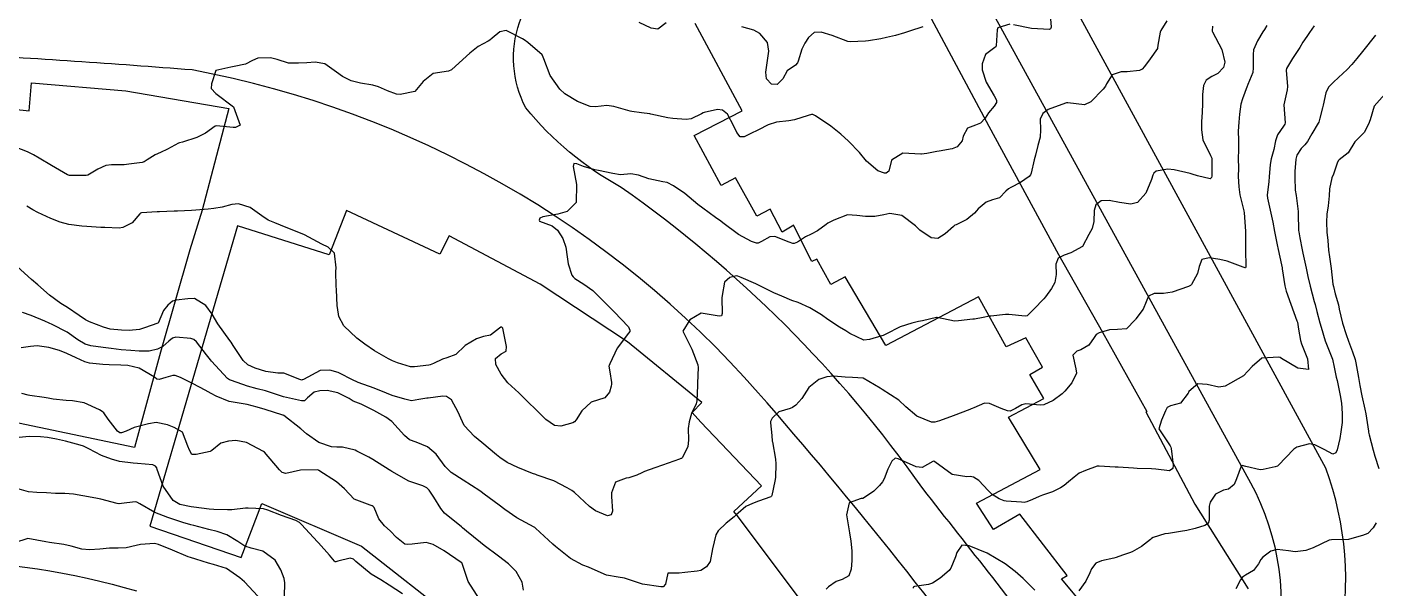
# Model space of a CAD drawing. Header units: metres. Extents: x 286371 to 293043, y 7462578 to 7466404.
# Drawn here: x 291999 to 292147.9, y 7462876.5 to 7462938.5 of the extents above; entities that cross this region are included whole.
import ezdxf

# ---------------------------------------------------------------- set-up
doc = ezdxf.new("R2010")
doc.units = ezdxf.units.M
doc.header["$MEASUREMENT"] = 0
for name, color, linetype in [('Curvas de Nivel 1m', 11, 'Continuous'), ('Curvas de Nivel 5m', 15, 'Continuous'), ('Edificações', 30, 'Continuous'), ('Vias primárias', 230, 'Continuous')]:
    doc.layers.add(name, color=color, linetype=linetype)

msp = doc.modelspace()

# ---------------------------------------------------------------- linework, layer by layer
at = {"layer": 'Curvas de Nivel 1m', "flags": 128}
for points, elevation in [([(292129.97, 7462938.56), (292129.92, 7462938.05), (292129.93, 7462938), (292129.96, 7462937.94), (292131, 7462935.99), (292131.32, 7462934.58), (292131.17, 7462933.99), (292130.56, 7462933.33), (292129.89, 7462933), (292129.28, 7462932.61), (292128.97, 7462932.02), (292128.86, 7462931.02), (292128.86, 7462930.02), (292128.82, 7462929.03), (292128.75, 7462928.02), (292128.73, 7462927.1), (292128.9, 7462926.02), (292129.76, 7462924.29), (292129.88, 7462924), (292129.89, 7462923.87), (292129.89, 7462922), (292129.87, 7462921.85), (292129.72, 7462921.71), (292128.31, 7462922.03), (292127.73, 7462922.22), (292127.48, 7462922.29), (292125.73, 7462922.71), (292125.03, 7462922.78), (292123.73, 7462922.53), (292123.48, 7462922.34), (292123.36, 7462922.1), (292123.24, 7462921.63), (292122.61, 7462920.12), (292121.68, 7462919.09), (292120.93, 7462918.89), (292119.68, 7462919.1), (292118.54, 7462919.32), (292117.68, 7462919.29), (292117.06, 7462918.82), (292116.89, 7462918.21), (292116.86, 7462916.99), (292116.67, 7462916.21), (292116.3, 7462915.54), (292115.6, 7462914.22), (292114.31, 7462913.52), (292113.59, 7462913.29), (292112.9, 7462912.95), (292112.66, 7462912.27), (292112.69, 7462911.13), (292112.54, 7462910.27), (292112.18, 7462909.61), (292111.51, 7462908.67), (292111.34, 7462908.46), (292111.19, 7462908.29), (292110.36, 7462907.44), (292109.48, 7462906.59), (292109.27, 7462906.53), (292107.48, 7462906.73), (292107.11, 7462906.72), (292105.48, 7462906.55), (292105.32, 7462906.53), (292104.63, 7462906.39), (292103.66, 7462906.22), (292103.48, 7462906.21), (292101.9, 7462906.01), (292101.48, 7462906), (292099.55, 7462906.39), (292099.48, 7462906.4), (292097.94, 7462906.03), (292097.48, 7462905.94), (292096.74, 7462905.78), (292095.47, 7462905.35), (292093.88, 7462904.56), (292093.6, 7462904.41), (292093.45, 7462904.36), (292092.08, 7462903.95), (292091.44, 7462903.87), (292089.9, 7462904.62), (292089.46, 7462904.91), (292088.76, 7462905.34), (292087.48, 7462906.18), (292086.78, 7462906.67), (292085.5, 7462907.46), (292084.18, 7462908.03), (292083.51, 7462908.26), (292082.39, 7462908.73), (292081.52, 7462909.13), (292080.79, 7462909.49), (292079.53, 7462910.11), (292077.92, 7462910.8), (292077.55, 7462910.96), (292077.37, 7462910.99), (292076.64, 7462910.82), (292076.06, 7462910.3), (292075.79, 7462908.83), (292075.78, 7462908.56), (292075.8, 7462906.83), (292075.72, 7462906.59), (292075.48, 7462906.55), (292073.48, 7462906.86), (292072.23, 7462906.12), (292071.45, 7462904.89), (292072.45, 7462902.88), (292073.1, 7462901.17), (292073.14, 7462900.87), (292073.09, 7462899.15), (292073.08, 7462898.87), (292073.01, 7462897.2), (292072.92, 7462896.87), (292072.42, 7462895.78), (292072.14, 7462894.88), (292072.06, 7462894.12), (292072.07, 7462892.88), (292072.02, 7462892.12), (292071.4, 7462890.89), (292071.3, 7462890.83), (292071.24, 7462890.81), (292071.08, 7462890.74), (292069.23, 7462890.07), (292068.38, 7462889.79), (292067.22, 7462889.38), (292066.94, 7462889.25), (292066.39, 7462888.98), (292065.51, 7462888.69), (292065.21, 7462888.64), (292064.02, 7462888.2), (292063.58, 7462887.02), (292063.59, 7462886.61), (292063.7, 7462885.02), (292063.55, 7462884.61), (292063.14, 7462884.51), (292061.81, 7462885.04), (292061.16, 7462885.52), (292059.5, 7462887.08), (292059.19, 7462887.3), (292058.69, 7462887.59), (292057.2, 7462888.36), (292055.36, 7462888.99), (292055.21, 7462889.04), (292054.86, 7462889.15), (292053.22, 7462889.82), (292052.04, 7462890.38), (292051.24, 7462890.93), (292050.88, 7462891.21), (292049.26, 7462892.6), (292048.45, 7462893.25), (292047.29, 7462894.48), (292046.92, 7462895.27), (292046.65, 7462895.94), (292045.89, 7462897.29), (292045.34, 7462897.66), (292044.94, 7462897.71), (292043.34, 7462897.5), (292043.18, 7462897.48), (292042.29, 7462897.34), (292041.49, 7462897.2), (292041.33, 7462897.21), (292040.74, 7462897.36), (292039.34, 7462897.78), (292038.71, 7462898.03), (292037.35, 7462898.6), (292035.58, 7462899.22), (292035.36, 7462899.31), (292035.11, 7462899.45), (292033.38, 7462900.31), (292032.46, 7462900.56), (292031.39, 7462900.53), (292029.55, 7462899.54), (292029.42, 7462899.5), (292029.37, 7462899.49), (292029.14, 7462899.55), (292027.38, 7462900.25), (292026.71, 7462900.26), (292025.39, 7462900.44), (292024.22, 7462900.79), (292023.4, 7462901.16), (292022.88, 7462901.64), (292021.78, 7462903.31), (292021.56, 7462903.66), (292021.44, 7462903.84), (292020.1, 7462905.68), (292019.48, 7462906.76), (292018.78, 7462907.71), (292017.51, 7462908.48), (292016.78, 7462908.46), (292015.5, 7462908.29), (292015.08, 7462908.18), (292014.57, 7462907.77), (292014.1, 7462907.16), (292013.5, 7462905.78), (292013.48, 7462905.77), (292013.46, 7462905.76), (292012.01, 7462905.25), (292011.45, 7462905.07), (292010.32, 7462904.97), (292009.45, 7462904.99), (292008.21, 7462905.11), (292007.46, 7462905.31), (292005.92, 7462905.9), (292005.47, 7462906.13), (292004.77, 7462906.62), (292003.49, 7462907.49), (292002.76, 7462907.95), (292001.51, 7462908.85), (292000.22, 7462909.98), (291999.53, 7462910.59), (291997.94, 7462912.02)], 738), ([(292135.97, 7462938.64), (292135.7, 7462938.19), (292135.54, 7462937.92), (292134.93, 7462936.94), (292134.5, 7462935.94), (292134.44, 7462935.42), (292134.46, 7462933.94), (292134.4, 7462933.43), (292133.88, 7462932.12), (292133.82, 7462932), (292133.8, 7462931.95), (292133.29, 7462930.52), (292133.1, 7462929.96), (292132.95, 7462928.83), (292132.88, 7462927.96), (292132.79, 7462926.96), (292132.83, 7462925.96), (292132.83, 7462924.89), (292132.81, 7462923.96), (292132.82, 7462922.87), (292132.81, 7462921.96), (292132.86, 7462920.8), (292133, 7462919.95), (292133.42, 7462918.18), (292133.46, 7462917.95), (292133.62, 7462915.94), (292133.59, 7462913.94), (292133.64, 7462911.94), (292133.62, 7462911.89), (292133.56, 7462911.88), (292133.34, 7462911.95), (292131.57, 7462912.6), (292130.78, 7462912.78), (292129.58, 7462912.97), (292128.78, 7462912.81), (292128.5, 7462912.02), (292128.31, 7462911.26), (292127.63, 7462910.03), (292127.53, 7462909.94), (292127.33, 7462909.83), (292125.52, 7462909.17), (292124.56, 7462909.05), (292123.52, 7462909.04), (292122.89, 7462908.74), (292122.63, 7462908.12), (292122.3, 7462907.32), (292121.48, 7462906.23), (292121.44, 7462906.17), (292121.43, 7462906.14), (292120.47, 7462905.14), (292119.46, 7462905.06), (292118.6, 7462905.04), (292117.45, 7462904.7), (292117.13, 7462904.52), (292116.9, 7462904.2), (292116.31, 7462903.33), (292115.42, 7462902.82), (292114.99, 7462902.66), (292114.54, 7462902.24), (292114.88, 7462900.74), (292114.95, 7462900.23), (292114.42, 7462899.19), (292113.66, 7462898.25), (292113.51, 7462898.1), (292113.35, 7462897.96), (292112.38, 7462897.23), (292111.33, 7462896.75), (292110.91, 7462896.71), (292109.33, 7462896.85), (292108.89, 7462896.76), (292108.2, 7462896.33), (292107.6, 7462896.06), (292107.32, 7462896.08), (292106.63, 7462896.35), (292105.33, 7462896.91), (292104.78, 7462896.93), (292103.6, 7462896.4), (292103.4, 7462896.33), (292103.32, 7462896.31), (292103.16, 7462896.25), (292101.31, 7462895.55), (292099.82, 7462894.98), (292099.3, 7462894.83), (292098.94, 7462894.84), (292097.31, 7462895.49), (292096.08, 7462896.52), (292095.33, 7462897.25), (292093.48, 7462898.44), (292093.35, 7462898.5), (292093.24, 7462898.57), (292091.38, 7462899.68), (292090.21, 7462899.78), (292089.38, 7462899.8), (292088.13, 7462899.9), (292087.38, 7462899.84), (292086.49, 7462899.56), (292085.36, 7462898.68), (292084.62, 7462897.43), (292083.94, 7462896.71), (292083.59, 7462896.45), (292083.33, 7462896.36), (292082.06, 7462895.99), (292081.31, 7462895.27), (292081.16, 7462894.89), (292081.15, 7462894.75), (292081.28, 7462893.36), (292081.33, 7462892.74), (292081.35, 7462892.66), (292081.69, 7462890.74), (292081.72, 7462890.24), (292081.68, 7462888.74), (292081.61, 7462888.33), (292081.3, 7462886.74), (292081.26, 7462886.65), (292081.17, 7462886.59), (292079.8, 7462886.13), (292079.16, 7462885.87), (292078.43, 7462885.51), (292077.56, 7462884.8), (292077.36, 7462884.59), (292077.14, 7462884.39), (292076.24, 7462883.7), (292075.36, 7462882.83), (292075.11, 7462882.38), (292074.73, 7462880.85), (292074.46, 7462879.46), (292074.09, 7462878.86), (292073.44, 7462878.47), (292073.05, 7462878.4), (292071.68, 7462878.25), (292071.04, 7462878.16), (292069.79, 7462878.17), (292069.55, 7462876.93), (292069.28, 7462876.67), (292069.02, 7462876.64), (292067.02, 7462876.96), (292065.03, 7462877.62), (292064.33, 7462877.71), (292063.04, 7462877.95), (292061.46, 7462878.64), (292061.05, 7462878.83), (292060.42, 7462879.06), (292059.06, 7462879.77), (292057.38, 7462881.11), (292057.1, 7462881.38), (292055.19, 7462883.14), (292055.12, 7462883.19), (292055.02, 7462883.25), (292053.14, 7462884.28), (292051.8, 7462885.19), (292051.16, 7462885.67), (292049.53, 7462886.87), (292049.18, 7462887.13), (292049.03, 7462887.24), (292047.2, 7462888.42), (292045.88, 7462889.28), (292045.22, 7462889.94), (292044.2, 7462891.31), (292043.26, 7462892.12), (292041.99, 7462892.61), (292041.27, 7462892.9), (292040.73, 7462893.36), (292039.3, 7462894.91), (292038.67, 7462895.39), (292037.31, 7462896.13), (292035.92, 7462896.84), (292035.33, 7462897.04), (292035.03, 7462897.15), (292034.61, 7462897.46), (292033.34, 7462898.09), (292032.18, 7462898.33), (292031.35, 7462898.31), (292030.74, 7462898.13), (292029.99, 7462897.53), (292029.68, 7462897.19), (292029.33, 7462897.18), (292027.68, 7462897.57), (292027.35, 7462897.64), (292027.25, 7462897.67), (292025.35, 7462898.3), (292024.44, 7462898.53), (292023.36, 7462898.82), (292021.61, 7462899.42), (292021.37, 7462899.52), (292021.18, 7462899.67), (292019.4, 7462901.57), (292019.29, 7462901.7), (292018.85, 7462902.26), (292017.73, 7462903.72), (292017.44, 7462903.97), (292017.1, 7462904.07), (292015.44, 7462904.22), (292015.09, 7462904.11), (292014.68, 7462903.77), (292014.02, 7462903.19), (292013.42, 7462902.89), (292012.52, 7462902.69), (292011.42, 7462902.69), (292010.5, 7462902.74), (292009.42, 7462902.82), (292008.31, 7462902.97), (292007.42, 7462903.09), (292006.06, 7462903.26), (292005.43, 7462903.44), (292004.62, 7462903.92), (292003.45, 7462904.76), (292001.79, 7462905.63), (292001.46, 7462905.77), (292000.98, 7462905.97), (291999.47, 7462906.61), (291998.54, 7462906.95)], 737), ([(292124.93, 7462939.13), (292124.27, 7462938.09), (292124.17, 7462937.88), (292123.94, 7462936.45), (292123.89, 7462936.14), (292123.87, 7462936.1), (292123.08, 7462934.94), (292122.45, 7462934.12), (292122.21, 7462933.81), (292121.9, 7462933.65), (292120.52, 7462933.52), (292119.89, 7462933.5), (292118.87, 7462933.19), (292118.25, 7462932.18), (292118.13, 7462931.92), (292117.87, 7462931.6), (292116.54, 7462930.21), (292115.84, 7462929.88), (292113.99, 7462930.1), (292113.84, 7462930.1), (292112.51, 7462929.6), (292111.83, 7462929.34), (292111.21, 7462928.9), (292110.94, 7462928.3), (292110.98, 7462927.11), (292110.94, 7462926.3), (292110.68, 7462925.39), (292110.4, 7462924.3), (292110.26, 7462923.79), (292109.92, 7462922.31), (292109.87, 7462922.16), (292109.72, 7462921.96), (292108.74, 7462921.3), (292107.7, 7462920.75), (292107.44, 7462920.61), (292107.15, 7462920.35), (292106.43, 7462919.62), (292105.68, 7462919.37), (292104.95, 7462919.12), (292104.07, 7462918.4), (292103.88, 7462918.18), (292103.66, 7462917.91), (292102.84, 7462917.22), (292101.64, 7462916.63), (292101.51, 7462916.57), (292101.37, 7462916.44), (292100.44, 7462915.63), (292099.61, 7462915.11), (292098.9, 7462915.19), (292097.63, 7462916.03), (292097.14, 7462916.5), (292095.65, 7462917.65), (292094.32, 7462917.88), (292093.65, 7462917.73), (292092.65, 7462917.56), (292091.65, 7462917.53), (292090.69, 7462917.64), (292089.65, 7462917.72), (292088.14, 7462917.15), (292087.64, 7462916.88), (292087.49, 7462916.8), (292087.3, 7462916.66), (292086.33, 7462915.97), (292085.62, 7462915.6), (292085.01, 7462915.3), (292084.11, 7462914.71), (292083.77, 7462914.55), (292083.6, 7462914.56), (292083.19, 7462914.72), (292081.61, 7462915.32), (292081.06, 7462915.3), (292080.15, 7462914.77), (292079.78, 7462914.59), (292079.6, 7462914.6), (292079.05, 7462914.78), (292077.62, 7462915.56), (292075.89, 7462916.83), (292075.64, 7462917.02), (292075.07, 7462917.42), (292073.66, 7462918.45), (292073.12, 7462918.87), (292071.68, 7462920.08), (292070.44, 7462920.91), (292069.71, 7462921.29), (292069.26, 7462921.38), (292067.72, 7462921.69), (292066.58, 7462922.11), (292065.72, 7462922.27), (292064.57, 7462922.15), (292063.72, 7462922.29), (292062.15, 7462922.61), (292061.73, 7462922.69), (292060.47, 7462923.06), (292059.74, 7462923.34), (292059.42, 7462923.4), (292059.34, 7462923.08), (292059.7, 7462921.07), (292059.67, 7462919.07), (292058.67, 7462918.08), (292057.65, 7462917.79), (292056.01, 7462917.5), (292055.65, 7462917.34), (292055.58, 7462917.15), (292055.64, 7462917.04), (292057.03, 7462916.51), (292057.63, 7462916.04), (292058.22, 7462915.1), (292058.55, 7462914.14), (292058.7, 7462913.09), (292058.8, 7462912.32), (292059.21, 7462911.08), (292059.34, 7462910.88), (292059.54, 7462910.71), (292060.52, 7462910.06), (292061.52, 7462909.36), (292061.85, 7462909.04), (292063.49, 7462907.37), (292063.88, 7462907.01), (292065.46, 7462905.37), (292065.62, 7462904.98), (292065.6, 7462904.84), (292065.45, 7462904.67), (292064.21, 7462903.01), (292063.4, 7462901.29), (292063.32, 7462901.1), (292063.3, 7462901.03), (292063.38, 7462900.38), (292063.57, 7462899.22), (292063.59, 7462899.02), (292063.56, 7462898.82), (292063.35, 7462898.16), (292062.85, 7462897.52), (292061.33, 7462897.05), (292060.32, 7462896.07), (292059.67, 7462895.08), (292059.51, 7462894.88), (292059.3, 7462894.76), (292058, 7462894.4), (292057.29, 7462894.45), (292056.33, 7462895.13), (292055.32, 7462896.13), (292054.28, 7462897.16), (292053.35, 7462898.06), (292052.14, 7462899.19), (292051.38, 7462900.12), (292050.82, 7462901.21), (292050.76, 7462901.86), (292051.41, 7462902.37), (292051.94, 7462902.68), (292051.98, 7462903.2), (292051.63, 7462905.03), (292051.57, 7462905.2), (292051.46, 7462905.31), (292051.35, 7462905.31), (292051.2, 7462905.21), (292050.23, 7462904.44), (292049.44, 7462904.3), (292048.65, 7462904.04), (292047.42, 7462903.31), (292047.4, 7462903.29), (292047.37, 7462903.27), (292046.38, 7462902.31), (292045.4, 7462901.95), (292044.91, 7462901.79), (292043.93, 7462901.32), (292043.56, 7462901.15), (292043.39, 7462901.11), (292041.81, 7462900.93), (292041.39, 7462900.95), (292039.95, 7462901.38), (292039.4, 7462901.61), (292038.96, 7462901.83), (292037.42, 7462902.7), (292036.34, 7462903.43), (292035.44, 7462904.11), (292034.01, 7462905.47), (292033.48, 7462906.5), (292033.31, 7462907.48), (292033.28, 7462907.69), (292033.19, 7462909.48), (292033.17, 7462909.84), (292033.13, 7462911.48), (292033.15, 7462911.89), (292032.99, 7462913.48), (292032.27, 7462914.17), (292031.6, 7462914.49), (292029.66, 7462915.53), (292029.61, 7462915.55), (292029.59, 7462915.56), (292027.63, 7462916.32), (292026.38, 7462916.83), (292025.64, 7462917.14), (292024.94, 7462917.61), (292023.66, 7462918.52), (292022.37, 7462918.94), (292021.66, 7462918.87), (292020.57, 7462918.59), (292019.65, 7462918.42), (292019.02, 7462918.34), (292017.65, 7462918.23), (292017.19, 7462918.2), (292015.65, 7462918.13), (292015.29, 7462918.12), (292013.65, 7462918.06), (292013.39, 7462918.05), (292011.65, 7462917.93), (292011.56, 7462917.9), (292011.48, 7462917.82), (292010.62, 7462916.84), (292009.62, 7462916.33), (292009.2, 7462916.27), (292007.62, 7462916.32), (292007.16, 7462916.34), (292005.62, 7462916.43), (292005.06, 7462916.48), (292003.63, 7462916.66), (292002.67, 7462916.91), (292001.64, 7462917.32), (292000.22, 7462917.99), (291999.66, 7462918.29), (291999, 7462918.67)], 739), ([(292069.62, 7462938.93), (292068.7, 7462938.21), (292067.96, 7462938.34), (292066.62, 7462938.97)], 741), ([(292097.97, 7462938.49), (292096.49, 7462937.99), (292095.96, 7462937.82), (292094.96, 7462937.54), (292093.96, 7462937.29), (292093.34, 7462937.17), (292091.95, 7462936.94), (292091.63, 7462936.91), (292089.95, 7462936.83), (292089.7, 7462936.86), (292087.96, 7462937.54), (292086.72, 7462937.91), (292085.96, 7462937.84), (292085.35, 7462937.29), (292084.93, 7462936.69), (292084.6, 7462936.03), (292084.2, 7462934.7), (292084.12, 7462934.5), (292083.91, 7462934.24), (292082.99, 7462933.63), (292082.51, 7462932.73), (292081.87, 7462932.11), (292081.27, 7462932.15), (292080.71, 7462932.76), (292080.62, 7462933.49), (292080.8, 7462934.76), (292080.96, 7462935.78), (292080.8, 7462936.75), (292079.96, 7462937.73), (292079.3, 7462938.11), (292077.97, 7462938.48)], 741), ([(292141.2, 7462938.61), (292140.68, 7462937.84), (292140.38, 7462937.42), (292139.95, 7462936.78), (292139.61, 7462936.19), (292139.4, 7462935.86), (292138.81, 7462934.98), (292138.13, 7462933.88), (292138.09, 7462933.69), (292138.25, 7462931.88), (292138.21, 7462931.54), (292137.84, 7462929.88), (292137.98, 7462927.88), (292137.95, 7462927.74), (292137.81, 7462927.53), (292137.13, 7462926.56), (292136.92, 7462925.9), (292136.72, 7462924.95), (292136.45, 7462923.9), (292136.34, 7462923.3), (292136.22, 7462921.91), (292136.19, 7462921.42), (292136, 7462919.91), (292136.02, 7462919.57), (292136.42, 7462917.9), (292136.62, 7462916.92), (292136.81, 7462915.9), (292137.09, 7462914.4), (292137.2, 7462913.89), (292137.57, 7462912.22), (292137.65, 7462911.88), (292137.67, 7462911.78), (292137.95, 7462909.88), (292138.1, 7462909.3), (292138.62, 7462907.87), (292139.29, 7462906.04), (292139.35, 7462905.86), (292139.46, 7462905.12), (292139.69, 7462903.85), (292139.8, 7462903.49), (292140.44, 7462901.84), (292140.58, 7462900.65), (292139.4, 7462900.79), (292137.58, 7462901.88), (292137.42, 7462901.98), (292137.29, 7462902.02), (292135.41, 7462901.91), (292134.34, 7462900.99), (292133.38, 7462899.94), (292131.37, 7462898.8), (292130.65, 7462898.71), (292129.37, 7462899), (292128.34, 7462899.06), (292127.36, 7462898.21), (292127.3, 7462898.1), (292127.28, 7462898.05), (292126.44, 7462896.95), (292125.33, 7462896.65), (292124.96, 7462896.45), (292124.79, 7462896.08), (292124.34, 7462895.06), (292124.05, 7462894.09), (292125.27, 7462892.22), (292125.37, 7462892.07), (292125.4, 7462891.93), (292125.61, 7462890.07), (292125.59, 7462889.71), (292125.22, 7462889.45), (292123.69, 7462889.64), (292123.23, 7462889.68), (292121.64, 7462889.71), (292121.23, 7462889.74), (292119.53, 7462889.86), (292119.23, 7462889.88), (292117.43, 7462889.99), (292117.23, 7462889.97), (292115.94, 7462889.49), (292115.22, 7462889.2), (292114.67, 7462888.77), (292114.07, 7462888.24), (292113.59, 7462887.86), (292113.19, 7462887.59), (292112.29, 7462887.16), (292111.18, 7462886.78), (292110.82, 7462886.64), (292110.08, 7462886.3), (292109.46, 7462886.02), (292109.17, 7462885.97), (292108.85, 7462886), (292107.17, 7462886.12), (292106.97, 7462886.15), (292106.39, 7462886.36), (292105.64, 7462886.84), (292105.19, 7462887.3), (292104.17, 7462888.4), (292103.58, 7462888.78), (292103.21, 7462888.85), (292102.82, 7462888.81), (292101.21, 7462889.04), (292099.3, 7462890.47), (292099.23, 7462890.52), (292099.19, 7462890.52), (292099.07, 7462890.48), (292097.89, 7462889.83), (292097.23, 7462889.91), (292095.83, 7462890.53), (292095.24, 7462890.8), (292094.91, 7462890.86), (292094.54, 7462890.54), (292094.12, 7462889.65), (292093.69, 7462888.56), (292093.52, 7462888.24), (292093.19, 7462887.83), (292092.54, 7462887.22), (292091.65, 7462886.59), (292091.34, 7462886.42), (292091.17, 7462886.4), (292089.84, 7462885.94), (292089.53, 7462884.62), (292089.61, 7462884.15), (292089.88, 7462882.61), (292090.01, 7462881.7), (292090.13, 7462880.61), (292090.12, 7462879.56), (292090.06, 7462878.61), (292089.8, 7462877.85), (292089.04, 7462877.47), (292088.41, 7462877.26), (292087.55, 7462876.65), (292087.29, 7462876.39)], 736), ([(292149.57, 7462931.7), (292147.83, 7462929.73), (292147.36, 7462928.2), (292147.21, 7462927.74), (292146.73, 7462926.81), (292145.78, 7462925.91), (292145.71, 7462925.83), (292145.68, 7462925.77), (292144.95, 7462924.58), (292143.97, 7462923.79), (292143.85, 7462923.69), (292143.74, 7462923.43), (292143.31, 7462922.21), (292143.15, 7462921.8), (292142.9, 7462920.6), (292142.86, 7462919.81), (292142.75, 7462918.72), (292142.6, 7462917.81), (292142.54, 7462916.91), (292142.6, 7462915.81), (292142.69, 7462914.89), (292142.79, 7462913.81), (292142.88, 7462913.1), (292143.06, 7462911.8), (292143.26, 7462910.08), (292143.31, 7462909.8), (292143.52, 7462909.01), (292143.87, 7462907.79), (292143.97, 7462907.31), (292144.32, 7462905.78), (292144.72, 7462904.51), (292144.98, 7462903.77), (292145.43, 7462902.61), (292145.71, 7462901.76), (292145.8, 7462901.37), (292146.08, 7462899.75), (292146.22, 7462898.9), (292146.46, 7462897.75), (292146.8, 7462896.26), (292146.9, 7462895.74), (292147.19, 7462893.83), (292147.21, 7462893.74), (292147.28, 7462893.43), (292147.7, 7462891.73), (292147.89, 7462891.08), (292148.32, 7462889.72)], 734), ([(292053.87, 7462876.3), (292053.73, 7462877.16), (292053.05, 7462878.33), (292052.19, 7462879.19), (292051.08, 7462880.05), (292049.5, 7462881.23), (292049.1, 7462881.54), (292047.56, 7462882.81), (292047.12, 7462883.17), (292047.01, 7462883.27), (292045.15, 7462884.79), (292044.74, 7462885.3), (292043.95, 7462886.54), (292043.43, 7462887.32), (292043.19, 7462887.59), (292042.73, 7462887.8), (292041.2, 7462888.31), (292039.31, 7462889.38), (292039.22, 7462889.45), (292039.04, 7462889.56), (292037.23, 7462890.71), (292036.78, 7462890.96), (292035.81, 7462891.44), (292035.44, 7462891.64), (292035.25, 7462891.73), (292033.85, 7462892.07), (292033.25, 7462892.08), (292032.65, 7462892.1), (292031.26, 7462892.59), (292029.9, 7462893.54), (292029.28, 7462894.1), (292027.37, 7462895.57), (292027.3, 7462895.6), (292027.27, 7462895.61), (292025.32, 7462896.22), (292024.45, 7462896.49), (292023.33, 7462896.78), (292022, 7462896.99), (292021.34, 7462897.12), (292019.93, 7462897.69), (292019.35, 7462898), (292018.68, 7462898.38), (292017.36, 7462899.06), (292015.98, 7462899.75), (292015.38, 7462899.98), (292015.14, 7462899.99), (292014.36, 7462899.77), (292013.6, 7462899.55), (292013.37, 7462899.6), (292013.11, 7462899.79), (292011.39, 7462900.8), (292010.14, 7462901.09), (292009.39, 7462901.12), (292008.09, 7462901.17), (292007.39, 7462901.2), (292005.94, 7462901.35), (292005.4, 7462901.49), (292004.46, 7462901.92), (292003.41, 7462902.42), (292002.62, 7462902.74), (292001.42, 7462903.08), (292000.16, 7462903.25), (291999.42, 7462903.2), (291998.37, 7462903.06)], 736), ([(292040.49, 7462875.89), (292039.03, 7462876.85), (292038.09, 7462877.41), (292037.04, 7462878.06), (292035.35, 7462879.45), (292035.07, 7462879.69), (292034.7, 7462879.83), (292033.35, 7462879.48), (292033.13, 7462879.41), (292033.06, 7462879.41), (292032.97, 7462879.49), (292032.43, 7462880.14), (292031.22, 7462881.51), (292031.1, 7462881.64), (292029.34, 7462883.54), (292029.13, 7462883.76), (292028.72, 7462883.97), (292027.14, 7462884.52), (292025.61, 7462885.13), (292025.15, 7462885.25), (292023.43, 7462885.35), (292023.15, 7462885.34), (292021.65, 7462885.15), (292021.15, 7462885.14), (292019.65, 7462885.18), (292019.15, 7462885.22), (292017.43, 7462885.44), (292017.15, 7462885.49), (292015.91, 7462885.74), (292015.16, 7462886.19), (292014.05, 7462887.77), (292013.39, 7462889.61), (292013.35, 7462889.78), (292013.23, 7462889.99), (292012.91, 7462890.11), (292011.23, 7462890.28), (292010.75, 7462890.3), (292009.23, 7462890.49), (292008.34, 7462890.75), (292007.24, 7462891.17), (292005.84, 7462891.9), (292005.26, 7462892.18), (292004.88, 7462892.29), (292003.27, 7462892.72), (292002.26, 7462892.95), (292001.27, 7462893.13), (292000.52, 7462893.23), (291999.27, 7462893.26), (291998.16, 7462893.13)], 734), ([(292027.45, 7462875.57), (292027.51, 7462877.08), (292027.41, 7462877.57), (292027.05, 7462878.54), (292026.42, 7462879.58), (292025.08, 7462880.6), (292023.77, 7462880.94), (292023.09, 7462881.15), (292022.31, 7462881.65), (292021.1, 7462882.38), (292020.03, 7462882.77), (292019.11, 7462883), (292017.43, 7462883.41), (292017.12, 7462883.49), (292016.23, 7462883.74), (292015.13, 7462884.11), (292014.58, 7462884.31), (292013.14, 7462884.86), (292011.47, 7462885.81), (292011.16, 7462885.99), (292010.95, 7462886.03), (292009.47, 7462885.84), (292009.2, 7462885.8), (292009.15, 7462885.81), (292008.98, 7462885.85), (292007.16, 7462886.33), (292006.61, 7462886.44), (292005.18, 7462886.71), (292004.15, 7462886.89), (292003.18, 7462886.96), (292002.17, 7462886.97), (292001.18, 7462887.03), (292000.11, 7462887.06), (291999.18, 7462887.14), (291997.62, 7462887.6)], 733), ([(292148.04, 7462883.72), (292147.7, 7462883.15), (292147.12, 7462882.55), (292146.53, 7462882.32), (292145.11, 7462881.91), (292144.98, 7462881.89), (292143.11, 7462881.86), (292142.85, 7462881.8), (292141.09, 7462880.95), (292140.26, 7462880.68), (292139.08, 7462880.53), (292138.35, 7462880.61), (292137.09, 7462880.77), (292136.4, 7462880.58), (292135.52, 7462879.92), (292135.32, 7462879.67), (292135.06, 7462879.18), (292134.51, 7462878.47), (292133.6, 7462877.95), (292133.26, 7462877.73), (292133.04, 7462877.43), (292132.54, 7462876.44)], 734), ([(292024.53, 7462875.61), (292023.03, 7462877.19), (292022.54, 7462877.64), (292021.05, 7462878.66), (292019.61, 7462879.13), (292019.06, 7462879.28), (292017.68, 7462879.72), (292017.07, 7462879.89), (292016.82, 7462879.97), (292015.08, 7462880.71), (292013.53, 7462881.33), (292013.09, 7462881.43), (292011.56, 7462881.34), (292011.09, 7462881.23), (292009.96, 7462880.95), (292009.08, 7462880.93), (292008.14, 7462880.92), (292007.08, 7462880.82), (292005.92, 7462880.74), (292005.08, 7462880.83), (292003.88, 7462881.14), (292003.08, 7462881.33), (292001.5, 7462881.56), (292001.09, 7462881.62), (291999.1, 7462882), (291997.62, 7462881.5)], 732)]:
    msp.add_lwpolyline(points, dxfattribs=dict(at, elevation=elevation))
at = {"layer": 'Curvas de Nivel 5m', "flags": 128}
for points, elevation in [([(292111.99, 7462940.27), (292112.14, 7462938.45), (292112.08, 7462938.28), (292111.96, 7462938.2), (292109.96, 7462938.31), (292107.97, 7462938.7)], 740), ([(292107.57, 7462938.76), (292106.27, 7462938.37), (292106.17, 7462938.16), (292106.06, 7462936.37), (292106.03, 7462936.28), (292105.93, 7462936.21), (292104.88, 7462935.43), (292104.53, 7462934.4), (292104.54, 7462933.75), (292104.95, 7462932.39), (292105.85, 7462930.87), (292106.09, 7462930.37), (292106.09, 7462930.12), (292105.83, 7462929.72), (292105.22, 7462928.99), (292104.85, 7462928.39), (292104.35, 7462927.85), (292103.8, 7462927.62), (292102.92, 7462927.3), (292102.43, 7462926.42), (292102.32, 7462925.89), (292101.77, 7462925.23), (292101.2, 7462925.01), (292099.76, 7462924.75), (292099.5, 7462924.73), (292098.42, 7462924.48), (292097.82, 7462924.43), (292097.75, 7462924.43), (292095.75, 7462924.52), (292094.52, 7462923.77), (292094.23, 7462922.55), (292093.93, 7462922.34), (292093.72, 7462922.34), (292093.01, 7462922.57), (292091.74, 7462923.64), (292090.99, 7462924.6), (292089.77, 7462925.87), (292088.92, 7462926.63), (292087.8, 7462927.53), (292086.12, 7462928.67), (292085.82, 7462928.82), (292085.68, 7462928.81), (292085.29, 7462928.68), (292083.81, 7462928.22), (292083.18, 7462928.09), (292081.81, 7462927.97), (292080.88, 7462927.68), (292079.8, 7462927.1), (292079.58, 7462926.99), (292079.11, 7462926.78), (292078.23, 7462926.35), (292077.78, 7462926.34), (292077.44, 7462926.81), (292077.1, 7462927.52), (292076.38, 7462928.83), (292075.83, 7462929.3), (292075.3, 7462929.37), (292073.83, 7462929.02), (292073.72, 7462928.98), (292073.53, 7462928.87), (292072.37, 7462928.34), (292071.81, 7462928.27), (292070.36, 7462928.37), (292069.82, 7462928.44), (292067.94, 7462928.84), (292067.82, 7462928.86), (292066.88, 7462928.97), (292065.83, 7462929.13), (292065.64, 7462929.17), (292063.83, 7462929.7), (292063.05, 7462929.81), (292061.83, 7462929.64), (292061.21, 7462929.68), (292059.84, 7462930.24), (292058.43, 7462931.1), (292057.86, 7462931.59), (292056.79, 7462933.12), (292056.09, 7462934.95), (292056.04, 7462935.13), (292055.92, 7462935.4), (292054.35, 7462936.75), (292053.94, 7462937.04), (292053.76, 7462937.17), (292051.96, 7462938.07), (292051.23, 7462937.93), (292050.4, 7462937.22), (292050.14, 7462937.02), (292049.94, 7462936.9), (292048.87, 7462936.3), (292047.92, 7462935.57), (292047.57, 7462935.26), (292045.89, 7462933.75), (292045.59, 7462933.59), (292043.88, 7462933.32), (292042.76, 7462932.45), (292041.85, 7462931.35), (292040.22, 7462931.01), (292039.85, 7462931.04), (292038.83, 7462931.4), (292037.86, 7462931.85), (292037.23, 7462932.06), (292035.87, 7462932.27), (292034.82, 7462932.51), (292033.88, 7462932.99), (292033.21, 7462933.48), (292031.91, 7462934.38), (292030.85, 7462934.58), (292029.91, 7462934.51), (292028.99, 7462934.47), (292027.91, 7462934.49), (292026.64, 7462934.86), (292025.92, 7462935.07), (292024.51, 7462935.02), (292023.91, 7462934.75), (292023.17, 7462934.37), (292021.9, 7462934.09), (292021.54, 7462934.02), (292019.89, 7462933.68), (292019.38, 7462932.18), (292019.37, 7462931.69), (292019.86, 7462931.14), (292021.83, 7462929.65), (292022.55, 7462927.64), (292022.06, 7462927.38), (292021.79, 7462927.38), (292019.94, 7462927.55), (292019.8, 7462927.52), (292018.74, 7462926.74), (292017.78, 7462926.25), (292016.18, 7462925.75), (292015.85, 7462925.67), (292015.77, 7462925.64), (292014.54, 7462924.99), (292013.76, 7462924.62), (292013.18, 7462924.36), (292012.3, 7462923.81), (292011.96, 7462923.59), (292011.74, 7462923.52), (292010.25, 7462923.32), (292009.74, 7462923.25), (292008.36, 7462923.24), (292007.73, 7462923.17), (292006.85, 7462922.76), (292005.72, 7462922.11), (292005.56, 7462922.07), (292003.72, 7462922.07), (292003.51, 7462922.15), (292001.73, 7462923.18), (292000.37, 7462923.98), (291999.75, 7462924.34), (291999.08, 7462924.68), (291997.76, 7462925.19)], 740), ([(292147.96, 7462937.58), (292146.54, 7462935.75), (292145.92, 7462934.99), (292145.35, 7462934.33), (292144.83, 7462933.78), (292144.36, 7462933.32), (292143.89, 7462932.88), (292143.32, 7462932.36), (292142.78, 7462931.81), (292142.47, 7462931.21), (292142.17, 7462929.82), (292142.12, 7462929.54), (292141.82, 7462928.41), (292141.7, 7462927.94), (292141.65, 7462927.83), (292140.95, 7462926.68), (292140.45, 7462925.84), (292140.15, 7462925.46), (292139.76, 7462925.05), (292139.28, 7462924.33), (292139.16, 7462923.86), (292139.07, 7462922.51), (292139.05, 7462921.86), (292139.11, 7462920.44), (292139.19, 7462919.86), (292139.43, 7462918.09), (292139.44, 7462917.86), (292139.48, 7462916), (292139.5, 7462915.86), (292139.61, 7462915.2), (292139.87, 7462913.85), (292139.95, 7462913.49), (292140.31, 7462911.84), (292140.49, 7462910.9), (292140.74, 7462909.84), (292141.2, 7462908.14), (292141.29, 7462907.83), (292141.49, 7462907.06), (292141.83, 7462905.82), (292141.96, 7462905.33), (292142.42, 7462903.81), (292143.08, 7462902.14), (292143.2, 7462901.8), (292143.4, 7462900.92), (292143.64, 7462899.79), (292143.72, 7462899.45), (292144.08, 7462897.78), (292144.2, 7462896.92), (292144.3, 7462895.78), (292144.3, 7462894.78), (292144.15, 7462893.78), (292144.01, 7462893.04), (292143.74, 7462891.79), (292143.6, 7462891.44), (292143.25, 7462891.3), (292142.31, 7462891.81), (292141.26, 7462892.34), (292140.67, 7462892.43), (292139.26, 7462892.07), (292138.93, 7462891.86), (292137.23, 7462890.05), (292137.13, 7462889.99), (292136.87, 7462889.9), (292135.55, 7462889.59), (292135.22, 7462889.58), (292133.66, 7462889.95), (292133.24, 7462890.06), (292133.17, 7462890.02), (292133.13, 7462889.96), (292132.61, 7462888.56), (292132.35, 7462887.97), (292131.72, 7462887.45), (292131.19, 7462887.31), (292130.31, 7462886.87), (292129.69, 7462886.01), (292129.6, 7462885.57), (292129.59, 7462884.01), (292129.48, 7462883.66), (292129.13, 7462883.42), (292128.05, 7462883.11), (292127.12, 7462882.89), (292126.42, 7462882.75), (292125.11, 7462882.55), (292124.7, 7462882.49), (292123.41, 7462882.1), (292123.22, 7462881.99), (292123.1, 7462881.89), (292122.11, 7462881.1), (292121.08, 7462880.51), (292120.81, 7462880.41), (292120.01, 7462880.15), (292119.33, 7462879.9), (292119.07, 7462879.81), (292117.71, 7462879.54), (292117.07, 7462879.28), (292116.6, 7462878.65), (292116.42, 7462878.2), (292115.97, 7462877.28), (292115.2, 7462876.22)], 735), ([(292049, 7462875.3), (292047.76, 7462877.25), (292047.1, 7462879.23), (292047.09, 7462879.26), (292047.06, 7462879.29), (292046.98, 7462879.35), (292045.08, 7462880.62), (292043.9, 7462881.31), (292043.1, 7462881.55), (292041.55, 7462881.36), (292041.09, 7462881.31), (292040.75, 7462881.37), (292039.83, 7462882.1), (292039.12, 7462882.84), (292038.5, 7462883.4), (292037.89, 7462884.16), (292037.36, 7462885.42), (292037.26, 7462885.52), (292037.16, 7462885.58), (292036.92, 7462885.67), (292035.17, 7462886.35), (292034.08, 7462887.47), (292033.2, 7462888.26), (292031.26, 7462889.51), (292031.21, 7462889.54), (292031.16, 7462889.57), (292029.21, 7462889.54), (292027.6, 7462889.18), (292027.21, 7462889.27), (292026.9, 7462889.58), (292025.24, 7462891.52), (292025.15, 7462891.61), (292023.26, 7462892.6), (292022.09, 7462892.82), (292021.26, 7462892.74), (292020.42, 7462892.52), (292019.43, 7462891.69), (292019.31, 7462891.63), (292019.24, 7462891.61), (292017.69, 7462891.27), (292017.24, 7462891.26), (292016.96, 7462891.73), (292016.79, 7462892.2), (292016.2, 7462893.74), (292015.29, 7462894.26), (292014.52, 7462894.54), (292013.3, 7462894.8), (292012.45, 7462894.65), (292011.29, 7462894.35), (292010.85, 7462894.26), (292009.98, 7462893.83), (292009.47, 7462893.65), (292009.28, 7462893.66), (292009, 7462893.85), (292007.99, 7462895.18), (292007.49, 7462895.87), (292007.32, 7462896.01), (292007.01, 7462896.18), (292005.33, 7462896.96), (292004.06, 7462897.2), (292003.33, 7462897.22), (292001.92, 7462897.37), (292001.34, 7462897.47), (292000.91, 7462897.54), (291999.34, 7462897.78), (291999.16, 7462897.82), (291998.44, 7462898.01)], 735), ([(292110.33, 7462876.3), (292109.04, 7462877.56), (292108.18, 7462878.34), (292107.07, 7462879.21), (292105.08, 7462880.38), (292103.1, 7462881.19), (292102.26, 7462881.27), (292101.73, 7462880.43), (292101.57, 7462879.95), (292101.06, 7462878.73), (292100.96, 7462878.55), (292100.86, 7462878.45), (292099.88, 7462877.62), (292099.03, 7462877.06), (292098.6, 7462876.91), (292097.03, 7462876.69), (292096.91, 7462876.63), (292096.9, 7462876.51)], 735)]:
    msp.add_lwpolyline(points, dxfattribs=dict(at, elevation=elevation))
at = {"layer": 'Edificações'}
for points in [[(292098.34, 7462940.45), (292105.25, 7462927.53), (292112.94, 7462913.33), (292117.82, 7462904.77), (292122.7, 7462896.01), (292122.61, 7462895.96), (292128.01, 7462885.79), (292133.9, 7462876.42)], [(292120.54, 7462868.85), (292113.28, 7462877.55), (292113.91, 7462877.91), (292108.7, 7462884.69), (292105.77, 7462882.98), (292103.89, 7462885.89), (292110.94, 7462889.61), (292107.43, 7462895.4), (292111.34, 7462897.44), (292109.79, 7462900.09), (292111.19, 7462900.89), (292109.33, 7462904.13), (292107.19, 7462903.14), (292104.13, 7462908.68), (292093.88, 7462903.3), (292089.38, 7462910.89), (292087.8, 7462910.03), (292086.26, 7462912.82), (292085.71, 7462912.56), (292083.77, 7462916.42), (292083.71, 7462916.58), (292082.43, 7462915.83), (292081.12, 7462918.34), (292079.62, 7462917.59), (292077.29, 7462921.82), (292075.69, 7462920.98), (292072.72, 7462926.49), (292078, 7462929.21), (292072.81, 7462938.86)], [(291989.01, 7462930.31), (291999.27, 7462929.21), (291999.53, 7462932.3), (292009.95, 7462931.43), (292021.3, 7462929.48), (292018.37, 7462918.24), (292017.02, 7462913.87), (292013.76, 7462902.57), (292010.91, 7462892.05), (291998.07, 7462894.73)], [(292084.46, 7462875.22), (292077.8, 7462884.07), (292077.6, 7462884.33), (292077.09, 7462884.98), (292080.16, 7462887.8), (292073.46, 7462894.83), (292072.48, 7462895.89), (292073.55, 7462897), (292065.35, 7462903.71), (292055.69, 7462910.08), (292045.65, 7462915.41), (292044.62, 7462913.4), (292034.3, 7462918.19), (292032.41, 7462913.32), (292022.28, 7462916.53), (292017.34, 7462899.63), (292012.58, 7462883.36), (292022.69, 7462879.88), (292024.97, 7462885.84), (292035.98, 7462881.14), (292046.38, 7462872.96)]]:
    msp.add_lwpolyline(points, dxfattribs=at)
at = {"layer": 'Vias primárias', "elevation": 743.75}
msp.add_lwpolyline([(292142.48, 7462889.75), (292078.07, 7463007.92)], dxfattribs=at)
at = {"layer": 'Vias primárias'}
for points in [[(292126.7, 7462836.96), (292109.85, 7462860.3, 0.023704), (292079.77, 7462898.09, 0.167906), (292017.27, 7462933.72, 0.005812), (291991.28, 7462935.47, -0.082857), (291985.57, 7462936.12, -0.128959), (291956.77, 7462947.17, -0.174699), (291927.72, 7462977.07, -1.550438)], [(291958.01, 7462884.75, 0.070197), (291988.98, 7462879.6, -0.065719), (292011.12, 7462876.21, -1.658678)]]:
    msp.add_lwpolyline(points, format="xyb", dxfattribs=at)
msp.add_lwpolyline([(292113.43, 7462867.82, 0.000375), (292097.96, 7462887.51, 0.086323), (292064.66, 7462920.75, -0.096073), (292054.1, 7462929.55, -0.428429), (292059.76, 7462945.97), (292083.37, 7462958.33, -0.372095), (292097.46, 7462955.03), (292134.15, 7462888.15, -0.186688), (292136.76, 7462868.58, -0.290505), (292124.84, 7462860.63, -0.205181)], format="xyb", close=True, dxfattribs=at)
at = {"layer": 'Vias primárias', "elevation": 743.75}
msp.add_lwpolyline([(292143.96, 7462870.39, 0.139505), (292142.48, 7462889.75, 0.096623)], format="xyb", dxfattribs=at)

doc.saveas('drawing.dxf')
